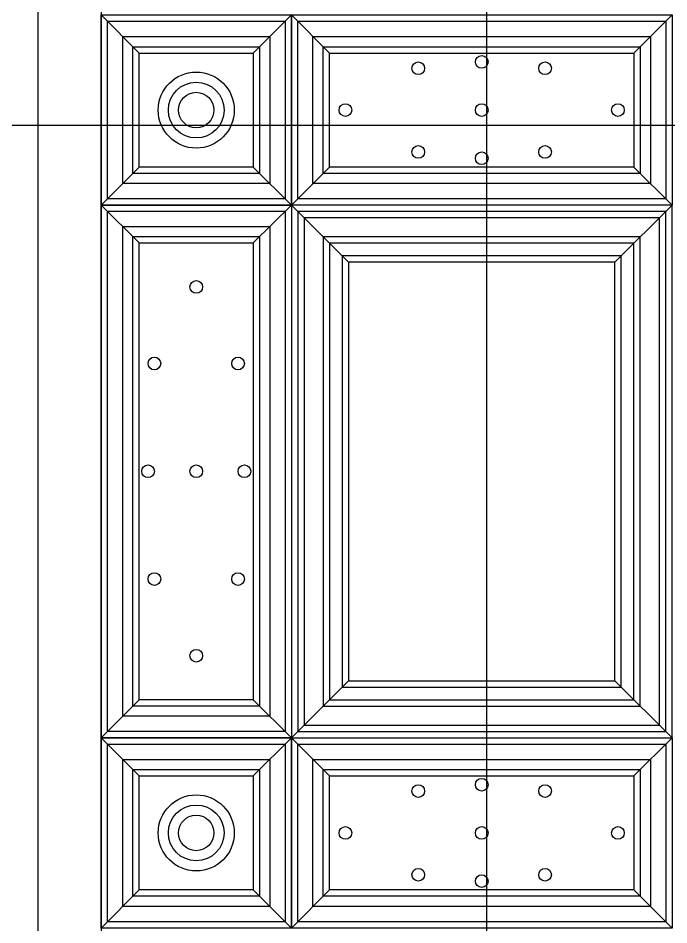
# Model space of a CAD drawing. Header units: metres. Extents: x -46 to 5315, y 535 to 7348.
# Drawn here: x 858 to 1371, y 4684 to 5399 of the extents above; entities that cross this region are included whole.
import ezdxf

# ---------------------------------------------------------------- set-up
doc = ezdxf.new("R2010")
doc.units = ezdxf.units.M
for name, color, linetype in [('3', 3, 'Continuous'), ('4', 4, 'Continuous'), ('7', 7, 'Continuous'), ('DIM', 3, 'Continuous')]:
    doc.layers.add(name, color=color, linetype=linetype)

msp = doc.modelspace()

# ---------------------------------------------------------------- linework, layer by layer
at = {"layer": '3'}
for points in [[(1068.07, 5256.58), (928.07, 5256.58), (928.07, 5396.58), (1068.07, 5396.58)], [(1368.27, 5256.58), (1078.07, 5256.58), (1078.07, 5396.58), (1368.27, 5396.58)], [(1056.07, 5268.58), (940.07, 5268.58), (940.07, 5384.58), (1056.07, 5384.58)], [(1356.27, 5268.58), (1090.07, 5268.58), (1090.07, 5384.58), (1356.27, 5384.58)], [(1048.07, 5276.58), (948.07, 5276.58), (948.07, 5376.58), (1048.07, 5376.58)], [(1348.27, 5276.58), (1098.07, 5276.58), (1098.07, 5376.58), (1348.27, 5376.58)], [(1068.07, 4836.58), (928.07, 4836.58), (928.07, 5246.9), (1068.07, 5246.9)], [(1368.27, 5246.58), (1078.07, 5246.58), (1078.07, 4836.58), (1368.27, 4836.58)], [(1363.27, 5241.58), (1083.07, 5241.58), (1083.07, 4841.58), (1363.27, 4841.58)], [(1056.07, 4848.58), (940.07, 4848.58), (940.07, 5234.9), (1056.07, 5234.9)], [(1048.07, 4856.58), (948.07, 4856.58), (948.07, 5226.9), (1048.07, 5226.9)], [(1348.27, 5226.58), (1098.07, 5226.58), (1098.07, 4856.58), (1348.27, 4856.58)], [(1343.27, 5221.58), (1103.07, 5221.58), (1103.07, 4861.58), (1343.27, 4861.58)], [(1333.27, 5211.58), (1113.07, 5211.58), (1113.07, 4871.58), (1333.27, 4871.58)], [(1068.07, 4686.58), (928.07, 4686.58), (928.07, 4826.58), (1068.07, 4826.58)], [(1368.27, 4686.58), (1078.07, 4686.58), (1078.07, 4826.58), (1368.27, 4826.58)], [(1056.07, 4698.58), (940.07, 4698.58), (940.07, 4814.58), (1056.07, 4814.58)], [(1356.27, 4698.58), (1090.07, 4698.58), (1090.07, 4814.58), (1356.27, 4814.58)], [(1048.07, 4706.58), (948.07, 4706.58), (948.07, 4806.58), (1048.07, 4806.58)], [(1348.27, 4706.58), (1098.07, 4706.58), (1098.07, 4806.58), (1348.27, 4806.58)]]:
    msp.add_lwpolyline(points, close=True, dxfattribs=at)
for centre, radius in [((1173.17, 5359.6), 5), ((1223.17, 5364.6), 5), ((1273.17, 5359.6), 5), ((998.07, 5326.58), 30), ((998.07, 5326.58), 22), ((998.07, 5326.58), 14), ((1115.76, 5326.58), 5), ((1223.17, 5326.58), 5), ((1330.57, 5326.58), 5), ((1173.17, 5293.55), 5), ((1273.17, 5293.55), 5), ((1223.17, 5288.55), 5), ((998.07, 5187.15), 5), ((965.04, 5126.75), 5), ((1031.09, 5126.75), 5), ((960.04, 5041.75), 5), ((998.07, 5041.75), 5), ((1036.09, 5041.75), 5), ((965.04, 4956.75), 5), ((1031.09, 4956.75), 5), ((998.07, 4896.35), 5), ((1223.17, 4794.6), 5), ((1173.17, 4789.6), 5), ((1273.17, 4789.6), 5), ((998.07, 4756.58), 30), ((998.07, 4756.58), 22), ((998.07, 4756.58), 14), ((1115.76, 4756.58), 5), ((1223.17, 4756.58), 5), ((1330.57, 4756.58), 5), ((1173.17, 4723.55), 5), ((1273.17, 4723.55), 5), ((1223.17, 4718.55), 5)]:
    msp.add_circle(centre, radius, dxfattribs=at)
at = {"layer": '4'}
msp.add_lwpolyline([(2173.47, 4175.3), (2173.47, 6171.58), (873.07, 6171.58), (873.07, 4175.3, -0.92), (923.07, 4175.3)], format="xyb", dxfattribs=at)
msp.add_lwpolyline([(2123.47, 3721.88), (2123.47, 6121.58), (923.07, 6121.58), (923.07, 3721.88)], dxfattribs=at)
msp.add_lwpolyline([(1073.07, 4681.58), (923.07, 4681.58), (923.07, 4831.58), (1073.07, 4831.58)], close=True, dxfattribs=at)
at = {"layer": '7'}
for p, q in [((953.07, 5371.58), (923.07, 5401.58)), ((1043.07, 5371.58), (1073.07, 5401.58)), ((1103.07, 5371.58), (1073.07, 5401.58)), ((1343.27, 5371.58), (1373.27, 5401.58)), ((953.07, 5281.58), (923.07, 5251.58)), ((1043.07, 5281.58), (1073.07, 5251.58)), ((1103.07, 5281.58), (1073.07, 5251.58)), ((1343.27, 5281.58), (1373.27, 5251.58)), ((953.07, 5221.9), (923.07, 5251.58)), ((1043.07, 5221.9), (1073.07, 5251.58)), ((1118.07, 5206.58), (1073.07, 5251.58)), ((1328.27, 5206.58), (1373.27, 5251.58)), ((1118.07, 4876.58), (1073.07, 4831.58)), ((1328.27, 4876.58), (1373.27, 4831.58)), ((953.07, 4861.58), (923.07, 4831.58)), ((1043.07, 4861.58), (1073.07, 4831.58)), ((953.07, 4801.58), (923.07, 4831.58)), ((1043.07, 4801.58), (1073.07, 4831.58)), ((1103.07, 4801.58), (1073.07, 4831.58)), ((1343.27, 4801.58), (1373.27, 4831.58)), ((953.07, 4711.58), (923.07, 4681.58)), ((1043.07, 4711.58), (1073.07, 4681.58)), ((1103.07, 4711.58), (1073.07, 4681.58)), ((1343.27, 4711.58), (1373.27, 4681.58))]:
    msp.add_line(p, q, dxfattribs=at)
for points in [[(1073.07, 5251.58), (923.07, 5251.58), (923.07, 5401.58), (1073.07, 5401.58)], [(1373.27, 5251.58), (1073.07, 5251.58), (1073.07, 5401.58), (1373.27, 5401.58)], [(1043.07, 5281.58), (953.07, 5281.58), (953.07, 5371.58), (1043.07, 5371.58)], [(1343.27, 5281.58), (1103.07, 5281.58), (1103.07, 5371.58), (1343.27, 5371.58)], [(1073.07, 4831.58), (923.07, 4831.58), (923.07, 5251.58), (1073.07, 5251.58)], [(1373.27, 5251.58), (1073.07, 5251.58), (1073.07, 4831.58), (1373.27, 4831.58)], [(1043.07, 4861.58), (953.07, 4861.58), (953.07, 5221.9), (1043.07, 5221.9)], [(1328.27, 5206.58), (1118.07, 5206.58), (1118.07, 4876.58), (1328.27, 4876.58)], [(1373.27, 4681.58), (1073.07, 4681.58), (1073.07, 4831.58), (1373.27, 4831.58)], [(1043.07, 4711.58), (953.07, 4711.58), (953.07, 4801.58), (1043.07, 4801.58)], [(1343.27, 4711.58), (1103.07, 4711.58), (1103.07, 4801.58), (1343.27, 4801.58)]]:
    msp.add_lwpolyline(points, close=True, dxfattribs=at)
at = {"layer": 'DIM'}
for p, q in [((1227.14, 3677.31), (1227.14, 6843.25)), ((523.32, 5314.62), (2726.91, 5314.62))]:
    msp.add_line(p, q, dxfattribs=at)

doc.saveas('drawing.dxf')
